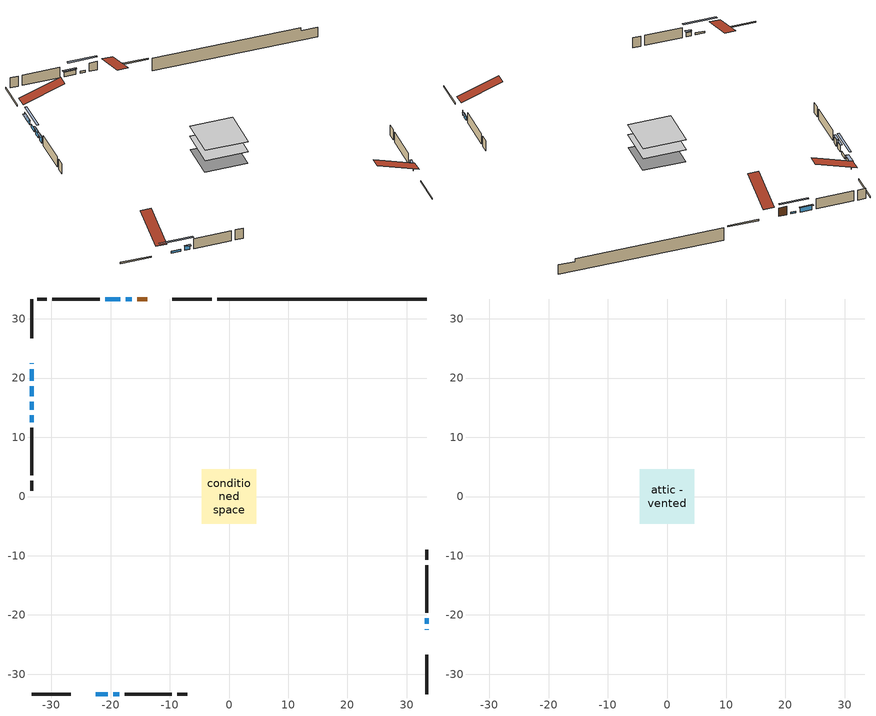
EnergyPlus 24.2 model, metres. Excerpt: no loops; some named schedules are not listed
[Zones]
conditioned space
 floor outside (Floor1 construction): -0.71,-0.71 -0.71,0.71 0.71,0.71 0.71,-0.71 z0.49
 floor adiabatic (AdiabaticFloorConstruction): -4.6,-4.6 -4.6,4.6 4.6,4.6 4.6,-4.6 z0.49
 floor foundation (Slab1 construction): -4.58,-4.26 -4.58,4.26 4.58,4.26 4.58,-4.26 z-2.56
 wall outside (RimJoist1 construction): -2.94,33.35 -9.57,33.35 / -33.35,-33.35 -26.72,-33.35 / -33.35,33.35 -33.35,26.72 / 33.35,-33.35 33.35,-26.72 z0.49:0.79
 wall outside (AdiabaticWallConstruction 1): -13.79,33.35 -15.5,33.35 z0.49:2.52
 wall outside (AdiabaticWallConstruction): -33.35,22.5 -33.35,22.42 / 33.35,-22.5 33.35,-22.42 z0.49:1.71; -33.35,21.49 -33.35,19.51 / 33.35,-21.49 33.35,-20.53 / -19.54,-33.35 -18.57,-33.35 z0.49:1.46; -16.42,33.35 -17.44,33.35 / -22.5,-33.35 -20.47,-33.35 z0.49:0.95; -33.35,18.58 -33.35,16.9 z0.49:1.2; -18.37,33.35 -20.91,33.35 z0.49:1.51; -33.35,15.98 -33.35,14.65 / -33.35,13.73 -33.35,12.5 z0.49:2.01
 wall outside (Wall1 construction): -21.84,33.35 -29.82,33.35 / -17.64,-33.35 -9.66,-33.35 / -33.35,11.58 -33.35,3.6 / 33.35,-19.6 33.35,-11.62 z0.49:2.93
 wall outside (Wall2 construction): -30.75,33.35 -32.42,33.35 / -8.73,-33.35 -7.06,-33.35 / -33.35,2.67 -33.35,1 / 33.35,-10.69 33.35,-9.02 z0.49:2.93
 wall foundation (FoundationWall1 construction): -2.01,33.35,-2.56 -2.01,33.35,0.49 29.81,33.35,0.49 29.81,33.35,-0.24 33.35,33.35,-0.24 33.35,33.35,-2.56
 window (WindowConstruction 6): -33.35,22.5 -33.35,22.42 z0.49:1.71
 window (WindowConstruction 5): -33.35,21.49 -33.35,19.51 z0.49:1.46
 window (WindowConstruction 8): -16.42,33.35 -17.44,33.35 z0.49:0.95
 window (WindowConstruction 9): -22.5,-33.35 -20.47,-33.35 z0.49:0.95
 window (WindowConstruction 10): -33.35,18.58 -33.35,16.91 z0.49:1.2
 window (WindowConstruction 7): 33.35,-22.5 33.35,-22.42 z0.49:1.71
 window (WindowConstruction): 33.35,-21.49 33.35,-20.53 z0.49:1.46
 window (WindowConstruction 1): -18.37,33.35 -20.91,33.35 z0.49:1.5
 window (WindowConstruction 2): -19.54,-33.35 -18.57,-33.35 z0.49:1.46
 window (WindowConstruction 3): -33.35,15.98 -33.35,14.65 z0.49:2.01
 window (WindowConstruction 4): -33.35,13.72 -33.35,12.51 z0.49:2.01
 door (Door): -13.79,33.35 -15.5,33.35 z0.49:2.52
 ceiling adiabatic (AdiabaticFloorConstruction): 4.6,-4.6 4.6,4.6 -4.6,4.6 -4.6,-4.6 z0.49
attic - vented
 floor to conditioned space (Floor2 construction Reversed): -4.6,-4.6 -4.6,4.6 4.6,4.6 4.6,-4.6 z2.93
 roof outside (Roof1 construction): -12.86,33.35,2.93 -12.86,24.39,5.92 -10.5,24.39,5.92 -10.5,33.35,2.93; -23.43,-33.35,2.93 -23.43,-24.39,5.92 -25.79,-24.39,5.92 -25.79,-33.35,2.93; -33.35,23.43,2.93 -24.39,23.43,5.92 -24.39,25.79,5.92 -33.35,25.79,2.93; 33.35,-23.43,2.93 24.39,-23.43,5.92 24.39,-25.79,5.92 33.35,-25.79,2.93
shading: -33.35,19.21 -33.35,21.79 -33.96,21.79 -33.96,19.21 z1.75; -20.08,33.35 -13.78,33.35 -13.78,33.76 -20.08,33.76 z3.59; -17.83,-33.35 -25.14,-33.35 -25.14,-33.76 -17.83,-33.76 z3.59; -33.35,14.27 -33.35,21.22 -33.76,21.22 -33.76,14.27 z3.84; 33.35,-20.33 33.35,-21.69 33.76,-21.69 33.76,-20.33 z1.66; -21.11,33.35 -18.17,33.35 -18.17,33.76 -21.11,33.76 z1.71; -18.37,-33.35 -19.74,-33.35 -19.74,-33.76 -18.37,-33.76 z1.66; -33.35,14.45 -33.35,16.18 -33.76,16.18 -33.76,14.45 z2.22; -33.35,12.3 -33.35,13.93 -33.76,13.93 -33.76,12.3 z2.22
[Building]
Building 1: Terrain=Suburbs
[Site:Location]
Edmonton Intl AP_AB: Latitude {deg}=53.31; Longitude {deg}=-113.58; Time Zone {hr}=-7; Elevation {m}=723; Keep Site Location Information=Yes
[Site:GroundTemperature:Shallow]
-1.56185, -3.61833, -3.78302, -2.80711, 1.11059, 5.01004, 8.39065, 10.5322, 10.7141, 8.97234, 5.67794, 1.89811
[Site:WaterMainsTemperature]
Calculation Method=Schedule; Temperature Schedule=mains temperature schedule
[Material] Roughness=Rough; Thermal Absorptance=0.9
Name | Thickness {m} | Conductivity {W/m-K} | Density {kg/m3} | Specific Heat {J/kg-K} | Solar Absorptance | Visible Absorptance
asphalt or fiberglass shingles | 0.00635 | 0.162714 | 1121.4 | 1465.45 | 0.4 | 0.4
ceiling stud and cavity | 0.1397 | 0.0798965 | 65.682 | 1177.47 | 0.7 | 0.7
concrete 4.0 in. | 0.1016 | 1.803125 | 2242.8 | 837.4 | 0.7 | 0.7
concrete 8.0 in. | 0.2032 | 1.803125 | 2242.8 | 837.4 | 0.7 | 0.7
door material | 0.04445 | 0.053851 | 512.64 | 1214.23 | 0.7 | 0.7
exterior vertical ins | 0.000652281 | 0.029427 | 32.04 | 1214.23 | 0.7 | 0.7
floor covering | 0.0127 | 0.0433444 | 54.468 | 1339.84 | 0.6 | 0.6
floor rigid ins | 0.051816 | 0.029427 | 32.04 | 1214.23 | 0.7 | 0.7
floor rigid ins 1; wall rigid ins | 0.512978 | 0.029427 | 32.04 | 1214.23 | 0.7 | 0.7
floor stud and cavity | 0.1397 | 0.0945398 | 92.3553 | 1139.71 | 0.7 | 0.7
floor stud and cavity 1 | 0.1397 | 1.75129 | 37.0049 | 1207.88 | 0.7 | 0.7
furniture material conditioned space 1 | 0.1524 | 0.115458 | 640.8 | 1214.23 | 0.6 | 0.6
gypsum board | 0.0127 | 0.160291 | 801 | 837.4 | 0.6 | 0.6
gypsum board 1 | 0.0127 | 0.160291 | 801 | 837.4 | 0.7 | 0.7
osb sheathing 0.5 in. | 0.0127 | 0.115458 | 512.64 | 1214.23 | 0.7 | 0.7
osb sheathing 0.75 in. | 0.01905 | 0.115458 | 512.64 | 1214.23 | 0.7 | 0.7
osb sheathing 2.0 in. | 0.0508 | 0.115458 | 512.64 | 1214.23 | 0.7 | 0.7
rim joist stud and cavity | 0.0508 | 0.0314757 | 125.044 | 1163.47 | 0.6 | 0.6
wall stud and cavity | 0.1397 | 0.100429 | 139.0536 | 1170.24 | 0.7 | 0.7
wall stud and cavity 1 | 0.1397 | 0.155561 | 139.0536 | 1170.24 | 0.7 | 0.7
wall stud and cavity 2 | 0.0889 | 0.380278 | 52.3479 | 1209.89 | 0.7 | 0.7
wall stud and cavity 3 | 0.0889 | 0.391764 | 83.0341 | 1211.67 | 0.7 | 0.7
wood siding | 0.0254 | 0.102417 | 544.68 | 1172.36 | 0.4 | 0.4
wood siding 1; wood siding 2; wood siding 3 | 0.0254 | 0.102417 | 544.68 | 1172.36 | 0.7 | 0.7
[WindowMaterial:SimpleGlazingSystem]
Name | U-Factor {W/m2-K} | Solar Heat Gain Coefficient
WindowMaterial | 4.24601 | 0.54
WindowMaterial 1 | 4.09327 | 0.55
WindowMaterial 2 | 3.30687 | 0.64
WindowMaterial 3 | 3.30005 | 0.68
WindowMaterial 4 | 4.02911 | 0.55
WindowMaterial 5 | 3.2552 | 0.42
WindowMaterial 6 | 5.31347 | 0.49
WindowMaterial 7 | 4.44644 | 0.53
[Construction]
AdiabaticFloorConstruction: floor stud and cavity 1, floor rigid ins 1, osb sheathing 0.75 in., floor covering
AdiabaticWallConstruction: wood siding 2, wall rigid ins, wall stud and cavity 2, gypsum board
AdiabaticWallConstruction 1: wood siding 3, wall rigid ins, wall stud and cavity 2, gypsum board
Door: door material
Floor1 construction: floor stud and cavity, floor rigid ins, osb sheathing 0.75 in., floor covering
Floor2 construction Reversed: gypsum board, ceiling stud and cavity
FoundationWall1 construction: concrete 8.0 in., gypsum board 1
furniture construction conditioned space 1: furniture material conditioned space 1
PartitionWallConstruction: gypsum board, wall stud and cavity 3, gypsum board
RimJoist1 construction: wood siding 1, osb sheathing 2.0 in., rim joist stud and cavity
Roof1 construction: asphalt or fiberglass shingles
Slab1 construction: concrete 4.0 in.
Wall1 construction: wood siding, osb sheathing 0.5 in., wall stud and cavity, gypsum board
Wall2 construction: wood siding, osb sheathing 0.5 in., wall stud and cavity 1, gypsum board
WindowConstruction; WindowConstruction 2: WindowMaterial
WindowConstruction 1: WindowMaterial 1
WindowConstruction 10: WindowMaterial 7
WindowConstruction 3: WindowMaterial 2
WindowConstruction 4: WindowMaterial 3
WindowConstruction 5: WindowMaterial 4
WindowConstruction 6; WindowConstruction 7: WindowMaterial 5
WindowConstruction 8; WindowConstruction 9: WindowMaterial 6
[Zone] Multiplier=1; Part of Total Floor Area=Yes
Name | Volume {m3}
attic - vented | 41.0332
conditioned space | 462.1
[Space]
Name | Zone | Volume {m3}
attic - vented 1 | attic - vented | 41.0332
conditioned space 1 | conditioned space | 462.1
[ZoneInfiltration:EffectiveLeakageArea]
infil attic - vented 1: Zone or Space=attic - vented 1; Schedule=Always On Discrete; Effective Air Leakage Area {cm2}=2943.65; Stack Coefficient=0.000207695; Wind Coefficient=9.73717e-06
[ZoneMixing]
whole house fan mix: Zone or Space=attic - vented; Schedule=Always On Continuous; Design Flow Rate Calculation Method=Flow/Zone; Design Flow Rate {m3/s}=0; Source Zone or Space=conditioned space
[SurfaceProperty:ExposedFoundationPerimeter]
Slab1: Exposed Perimeter Calculation Method=TotalExposedPerimeter; Total Exposed Perimeter {m}=35.356
[InternalMass] Zone or ZoneList=conditioned space; Space or SpaceList=conditioned space 1
Name | Construction | Surface Area {m2}
furniture mass conditioned space 1 | furniture construction conditioned space 1 | 65.8682
partition wall mass | PartitionWallConstruction | 164.67
[Lights]
interior lighting: Zone or ZoneList or Space or SpaceList=conditioned space 1; Schedule=interior lighting schedule; Design Level Calculation Method=LightingLevel; Lighting Level {W}=343.2; Return Air Fraction=0; Fraction Radiant=0.6; Fraction Visible=0.2; Fraction Replaceable=1
[People]
occupants: Zone or ZoneList or Space or SpaceList=conditioned space 1; Number of People Schedule=occupants schedule; Number of People Calculation Method=People; Number of People=3; Fraction Radiant=0.314171; Sensible Heat Fraction=0.56303; Activity Level Schedule=occupants activity schedule; Carbon Dioxide Generation Rate {m3/s-W}=0; Enable ASHRAE 55 Comfort Warnings=No; Mean Radiant Temperature Calculation Type=EnclosureAveraged
[ElectricEquipment] Zone or ZoneList or Space or SpaceList=conditioned space 1; Design Level Calculation Method=EquipmentLevel
Name | Schedule | Design Level {W} | Fraction Latent | Fraction Radiant | Fraction Lost
clothes dryer | clothes dryer schedule | 140.772 | 0.015 | 0.081 | 0.85
clothes washer | clothes washer schedule | 32.1985 | 0.03 | 0.162 | 0.7
cooking range | cooking range schedule | 215.147 | 0.08 | 0.432 | 0.2
dishwasher | dishwasher schedule | 66.8632 | 0.3 | 0.18 | 0.4
fridge | fridge schedule | 72.9452 | 0 | 0.6 | 0
mech vent bath fan 0 | mech vent bath fan 0 schedule | 50.2 | 0 | 0 | 1
mech vent house fan | mech vent house fan schedule | 0 | 0 | 0 | 1
mech vent house fan cfis | mech vent house fan cfis schedule | 0 | 0 | 0 | 0
mech vent range fan 0 | mech vent range fan 0 schedule | 57 | 0 | 0 | 1
misc plug loads | misc plug loads schedule | 494.7 | 0.045 | 0.513 | 0.1
whole house fan | Always On Discrete | 0 | 0 | 0 | 1
[OtherEquipment] Zone or ZoneList or Space or SpaceList=conditioned space 1; Design Level Calculation Method=EquipmentLevel
Name | Fuel Type | Schedule | Design Level {W} | Fraction Latent | Fraction Radiant | Fraction Lost
clothes dryer 1 | Electricity | clothes dryer schedule | 0 | 0.015 | 0.081 | 0.85
cooking range 1 | Electricity | cooking range schedule | 0 | 0.08 | 0.432 | 0.2
general water use latent | None | general water use schedule | 62.594 | 1 | 0 | 0
general water use sensible | None | general water use schedule | -61.6891 | 0 | 0.6 | 0
mech vent house fan latent load | None | Always On Discrete | 0 | 1 | 0 | 0
mech vent house fan sensible load | None | Always On Discrete | 0 | 0 | 0 | 0
water heater energy adjustment1 | NaturalGas | Always On Discrete | 0.01 | 0 | 0 | 1
[ZoneInfiltration:DesignFlowRate] Zone or ZoneList or Space or SpaceList=conditioned space 1; Schedule=Always On Discrete; Design Flow Rate Calculation Method=Flow/Zone; Design Flow Rate {m3/s}=0
infil flow; natural vent flow; whole house fan flow
[AvailabilityManager:Scheduled]
furnace airloop Availability Manager: Schedule=Always On Discrete
[Foundation:Kiva]
Foundation Kiva 1: Initial Indoor Air Temperature {C}=18; Wall Height Above Grade {m}=0.489996; Wall Depth Below Slab {m}=0.2032; Custom Block Material Name 1=exterior vertical ins; Custom Block Depth 1 {m}=3.05001; Custom Block X Position 1 {m}=0.2159; Custom Block Z Position 1 {m}=0
[Foundation:Kiva:Settings]
Soil Conductivity {W/m-K}=0.849921; Soil Density {kg/m3}=1842.3; Soil Specific Heat {J/kg-K}=418.7; Ground Solar Absorptivity=0.9; Ground Thermal Absorptivity=0.9; Ground Surface Roughness {m}=0.03; Far-Field Width {m}=40; Deep-Ground Boundary Condition=ZeroFlux; Deep-Ground Depth {m}=40; Minimum Cell Dimension {m}=0.2; Maximum Cell Growth Coefficient=3; Simulation Timestep=Timestep
[Exterior:Lights]
exterior lighting: Schedule=exterior lighting schedule; Design Level {W}=75.6
[EnergyManagementSystem:GlobalVariable]
furnace_airloop_Fan_RTF
infil_program_Qfan
infil_program_Qinf
natural_vent_program_Qnv
natural_vent_program_Qwhf
[EnergyManagementSystem:Sensor]
Name | Output:Variable or Output:Meter Index Key | Output:Variable or Output:Meter
airflow_gain | infil flow | Infiltration Sensible Heat Gain Energy
airflow_gain_1 | natural vent flow | Infiltration Sensible Heat Gain Energy
airflow_gain_2 | whole house fan flow | Infiltration Sensible Heat Gain Energy
airflow_loss | infil flow | Infiltration Sensible Heat Loss Energy
airflow_loss_1 | natural vent flow | Infiltration Sensible Heat Loss Energy
airflow_loss_2 | whole house fan flow | Infiltration Sensible Heat Loss Energy
clg_load_cond |  | Cooling:EnergyTransfer:Zone:CONDITIONED SPACE
clg_sp_s; clg_sp_s_1 | cooling setpoint | Schedule Value
clothes_dryer_exhaust_0_sch_s | clothes dryer exhaust 0 schedule | Schedule Value
cool_season | cooling season schedule | Schedule Value
htg_load_cond |  | Heating:EnergyTransfer:Zone:CONDITIONED SPACE
htg_sp_s; htg_sp_s_1 | heating setpoint | Schedule Value
ig_ee_conv | clothes dryer | Electric Equipment Convective Heating Energy
ig_ee_conv_2 | cooking range | Electric Equipment Convective Heating Energy
ig_ee_conv_4 | fridge | Electric Equipment Convective Heating Energy
ig_ee_conv_5 | misc plug loads | Electric Equipment Convective Heating Energy
ig_ee_conv_6 | whole house fan | Electric Equipment Convective Heating Energy
ig_ee_rad | clothes dryer | Electric Equipment Radiant Heating Energy
ig_ee_rad_2 | cooking range | Electric Equipment Radiant Heating Energy
ig_ee_rad_4 | fridge | Electric Equipment Radiant Heating Energy
ig_ee_rad_5 | misc plug loads | Electric Equipment Radiant Heating Energy
ig_ee_rad_6 | whole house fan | Electric Equipment Radiant Heating Energy
ig_lgt_conv | interior lighting | Lights Convective Heating Energy
ig_lgt_rad | interior lighting | Lights Radiant Heating Energy
ig_lgt_vis | interior lighting | Lights Visible Radiation Heating Energy
ig_oe_conv | clothes dryer 1 | Other Equipment Convective Heating Energy
ig_oe_conv_1 | cooking range 1 | Other Equipment Convective Heating Energy
ig_oe_conv_2 | general water use latent | Other Equipment Convective Heating Energy
ig_oe_conv_3 | general water use sensible | Other Equipment Convective Heating Energy
ig_oe_conv_4 | water heater energy adjustment1 | Other Equipment Convective Heating Energy
ig_oe_rad | clothes dryer 1 | Other Equipment Radiant Heating Energy
ig_oe_rad_1 | cooking range 1 | Other Equipment Radiant Heating Energy
ig_oe_rad_2 | general water use latent | Other Equipment Radiant Heating Energy
ig_oe_rad_3 | general water use sensible | Other Equipment Radiant Heating Energy
ig_oe_rad_4 | water heater energy adjustment1 | Other Equipment Radiant Heating Energy
ig_ppl_conv | occupants | People Convective Heating Energy
ig_ppl_rad | occupants | People Radiant Heating Energy
im_conv | furniture mass conditioned space 1 | Surface Inside Face Convection Heat Gain Energy
im_conv_1 | partition wall mass | Surface Inside Face Convection Heat Gain Energy
im_ig | furniture mass conditioned space 1 | Surface Inside Face Internal Gains Radiation Heat Gain Energy
im_ig_1 | partition wall mass | Surface Inside Face Internal Gains Radiation Heat Gain Energy
im_lgt | furniture mass conditioned space 1 | Surface Inside Face Lights Radiation Heat Gain Energy
im_lgt_1 | partition wall mass | Surface Inside Face Lights Radiation Heat Gain Energy
im_sol | furniture mass conditioned space 1 | Surface Inside Face Solar Radiation Heat Gain Energy
im_sol_1 | partition wall mass | Surface Inside Face Solar Radiation Heat Gain Energy
im_surf | furniture mass conditioned space 1 | Surface Inside Face Net Surface Thermal Radiation Heat Gain Energy
im_surf_1 | partition wall mass | Surface Inside Face Net Surface Thermal Radiation Heat Gain Energy
mech_vent_bath_fan_0_sch_s | mech vent bath fan 0 schedule | Schedule Value
mech_vent_range_fan_0_sch_s | mech vent range fan 0 schedule | Schedule Value
mv_conv | mech vent bath fan 0 | Electric Equipment Convective Heating Energy
mv_conv_1 | mech vent house fan | Electric Equipment Convective Heating Energy
mv_conv_2 | mech vent house fan cfis | Electric Equipment Convective Heating Energy
mv_conv_3 | mech vent range fan 0 | Electric Equipment Convective Heating Energy
mv_conv_4 | mech vent house fan latent load | Other Equipment Convective Heating Energy
mv_conv_5 | mech vent house fan sensible load | Other Equipment Convective Heating Energy
mv_rad | mech vent bath fan 0 | Electric Equipment Radiant Heating Energy
mv_rad_1 | mech vent house fan | Electric Equipment Radiant Heating Energy
mv_rad_2 | mech vent house fan cfis | Electric Equipment Radiant Heating Energy
mv_rad_3 | mech vent range fan 0 | Electric Equipment Radiant Heating Energy
mv_rad_4 | mech vent house fan latent load | Other Equipment Radiant Heating Energy
mv_rad_5 | mech vent house fan sensible load | Other Equipment Radiant Heating Energy
natural_vent_s | natural vent schedule | Schedule Value
out_pb_s |  | Site Outdoor Air Barometric Pressure
out_wt_s |  | Site Outdoor Air Humidity Ratio
site_vw_s |  | Site Wind Speed
ss_back_out | Window1 | Surface Window Shortwave from Zone Back Out Window Heat Transfer Rate
ss_back_out_1 | Window10 | Surface Window Shortwave from Zone Back Out Window Heat Transfer Rate
ss_back_out_10 | Window9 | Surface Window Shortwave from Zone Back Out Window Heat Transfer Rate
ss_back_out_2 | Window11 | Surface Window Shortwave from Zone Back Out Window Heat Transfer Rate
ss_back_out_3 | Window12 | Surface Window Shortwave from Zone Back Out Window Heat Transfer Rate
ss_back_out_4 | Window14 | Surface Window Shortwave from Zone Back Out Window Heat Transfer Rate
ss_back_out_5 | Window2 | Surface Window Shortwave from Zone Back Out Window Heat Transfer Rate
ss_back_out_6 | Window3 | Surface Window Shortwave from Zone Back Out Window Heat Transfer Rate
ss_back_out_7 | Window4 | Surface Window Shortwave from Zone Back Out Window Heat Transfer Rate
ss_back_out_8 | Window6 | Surface Window Shortwave from Zone Back Out Window Heat Transfer Rate
ss_back_out_9 | Window7 | Surface Window Shortwave from Zone Back Out Window Heat Transfer Rate
ss_conv | Door1 | Surface Inside Face Convection Heat Gain Energy
ss_conv_1 | Window1 | Surface Inside Face Convection Heat Gain Energy
ss_conv_10 | Window7 | Surface Inside Face Convection Heat Gain Energy
ss_conv_11 | Window9 | Surface Inside Face Convection Heat Gain Energy
ss_conv_2 | Window10 | Surface Inside Face Convection Heat Gain Energy
ss_conv_3 | Window11 | Surface Inside Face Convection Heat Gain Energy
ss_conv_4 | Window12 | Surface Inside Face Convection Heat Gain Energy
ss_conv_5 | Window14 | Surface Inside Face Convection Heat Gain Energy
ss_conv_6 | Window2 | Surface Inside Face Convection Heat Gain Energy
ss_conv_7 | Window3 | Surface Inside Face Convection Heat Gain Energy
ss_conv_8 | Window4 | Surface Inside Face Convection Heat Gain Energy
ss_conv_9 | Window6 | Surface Inside Face Convection Heat Gain Energy
ss_ig | Door1 | Surface Inside Face Internal Gains Radiation Heat Gain Energy
ss_ig_1 | Window1 | Surface Inside Face Internal Gains Radiation Heat Gain Energy
ss_ig_10 | Window7 | Surface Inside Face Internal Gains Radiation Heat Gain Energy
ss_ig_11 | Window9 | Surface Inside Face Internal Gains Radiation Heat Gain Energy
ss_ig_2 | Window10 | Surface Inside Face Internal Gains Radiation Heat Gain Energy
ss_ig_3 | Window11 | Surface Inside Face Internal Gains Radiation Heat Gain Energy
ss_ig_4 | Window12 | Surface Inside Face Internal Gains Radiation Heat Gain Energy
ss_ig_5 | Window14 | Surface Inside Face Internal Gains Radiation Heat Gain Energy
ss_ig_6 | Window2 | Surface Inside Face Internal Gains Radiation Heat Gain Energy
ss_ig_7 | Window3 | Surface Inside Face Internal Gains Radiation Heat Gain Energy
ss_ig_8 | Window4 | Surface Inside Face Internal Gains Radiation Heat Gain Energy
ss_ig_9 | Window6 | Surface Inside Face Internal Gains Radiation Heat Gain Energy
ss_lgt | Door1 | Surface Inside Face Lights Radiation Heat Gain Energy
ss_sol | Door1 | Surface Inside Face Solar Radiation Heat Gain Energy
ss_surf | Door1 | Surface Inside Face Net Surface Thermal Radiation Heat Gain Energy
ss_surf_1 | Window1 | Surface Inside Face Net Surface Thermal Radiation Heat Gain Energy
ss_surf_10 | Window7 | Surface Inside Face Net Surface Thermal Radiation Heat Gain Energy
ss_surf_11 | Window9 | Surface Inside Face Net Surface Thermal Radiation Heat Gain Energy
ss_surf_2 | Window10 | Surface Inside Face Net Surface Thermal Radiation Heat Gain Energy
ss_surf_3 | Window11 | Surface Inside Face Net Surface Thermal Radiation Heat Gain Energy
ss_surf_4 | Window12 | Surface Inside Face Net Surface Thermal Radiation Heat Gain Energy
ss_surf_5 | Window14 | Surface Inside Face Net Surface Thermal Radiation Heat Gain Energy
ss_surf_6 | Window2 | Surface Inside Face Net Surface Thermal Radiation Heat Gain Energy
ss_surf_7 | Window3 | Surface Inside Face Net Surface Thermal Radiation Heat Gain Energy
ss_surf_8 | Window4 | Surface Inside Face Net Surface Thermal Radiation Heat Gain Energy
ss_surf_9 | Window6 | Surface Inside Face Net Surface Thermal Radiation Heat Gain Energy
ss_trans_in | Window1 | Surface Window Transmitted Solar Radiation Rate
ss_trans_in_1 | Window10 | Surface Window Transmitted Solar Radiation Rate
ss_trans_in_10 | Window9 | Surface Window Transmitted Solar Radiation Rate
ss_trans_in_2 | Window11 | Surface Window Transmitted Solar Radiation Rate
ss_trans_in_3 | Window12 | Surface Window Transmitted Solar Radiation Rate
ss_trans_in_4 | Window14 | Surface Window Transmitted Solar Radiation Rate
ss_trans_in_5 | Window2 | Surface Window Transmitted Solar Radiation Rate
ss_trans_in_6 | Window3 | Surface Window Transmitted Solar Radiation Rate
ss_trans_in_7 | Window4 | Surface Window Transmitted Solar Radiation Rate
ss_trans_in_8 | Window6 | Surface Window Transmitted Solar Radiation Rate
ss_trans_in_9 | Window7 | Surface Window Transmitted Solar Radiation Rate
ss_trans_out | Window1 | Surface Inside Face Initial Transmitted Diffuse Transmitted Out Window Solar Radiation Rate
ss_trans_out_1 | Window10 | Surface Inside Face Initial Transmitted Diffuse Transmitted Out Window Solar Radiation Rate
ss_trans_out_10 | Window9 | Surface Inside Face Initial Transmitted Diffuse Transmitted Out Window Solar Radiation Rate
ss_trans_out_2 | Window11 | Surface Inside Face Initial Transmitted Diffuse Transmitted Out Window Solar Radiation Rate
ss_trans_out_3 | Window12 | Surface Inside Face Initial Transmitted Diffuse Transmitted Out Window Solar Radiation Rate
ss_trans_out_4 | Window14 | Surface Inside Face Initial Transmitted Diffuse Transmitted Out Window Solar Radiation Rate
ss_trans_out_5 | Window2 | Surface Inside Face Initial Transmitted Diffuse Transmitted Out Window Solar Radiation Rate
ss_trans_out_6 | Window3 | Surface Inside Face Initial Transmitted Diffuse Transmitted Out Window Solar Radiation Rate
ss_trans_out_7 | Window4 | Surface Inside Face Initial Transmitted Diffuse Transmitted Out Window Solar Radiation Rate
ss_trans_out_8 | Window6 | Surface Inside Face Initial Transmitted Diffuse Transmitted Out Window Solar Radiation Rate
ss_trans_out_9 | Window7 | Surface Inside Face Initial Transmitted Diffuse Transmitted Out Window Solar Radiation Rate
s_conv | Floor1 | Surface Inside Face Convection Heat Gain Energy
s_conv_1 | Floor2 | Surface Inside Face Convection Heat Gain Energy
s_conv_10 | Wall1:0 | Surface Inside Face Convection Heat Gain Energy
s_conv_11 | Wall1:180 | Surface Inside Face Convection Heat Gain Energy
s_conv_12 | Wall1:270 | Surface Inside Face Convection Heat Gain Energy
s_conv_13 | Wall1:90 | Surface Inside Face Convection Heat Gain Energy
s_conv_14 | Wall2:0 | Surface Inside Face Convection Heat Gain Energy
s_conv_15 | Wall2:180 | Surface Inside Face Convection Heat Gain Energy
s_conv_16 | Wall2:270 | Surface Inside Face Convection Heat Gain Energy
s_conv_17 | Wall2:90 | Surface Inside Face Convection Heat Gain Energy
s_conv_2 | FoundationWall1 | Surface Inside Face Convection Heat Gain Energy
s_conv_3 | inferred conditioned ceiling | Surface Inside Face Convection Heat Gain Energy
s_conv_4 | inferred conditioned floor | Surface Inside Face Convection Heat Gain Energy
s_conv_5 | RimJoist1:0 | Surface Inside Face Convection Heat Gain Energy
s_conv_6 | RimJoist1:180 | Surface Inside Face Convection Heat Gain Energy
s_conv_7 | RimJoist1:270 | Surface Inside Face Convection Heat Gain Energy
s_conv_8 | RimJoist1:90 | Surface Inside Face Convection Heat Gain Energy
s_conv_9 | Slab1 | Surface Inside Face Convection Heat Gain Energy
s_ig | Floor1 | Surface Inside Face Internal Gains Radiation Heat Gain Energy
